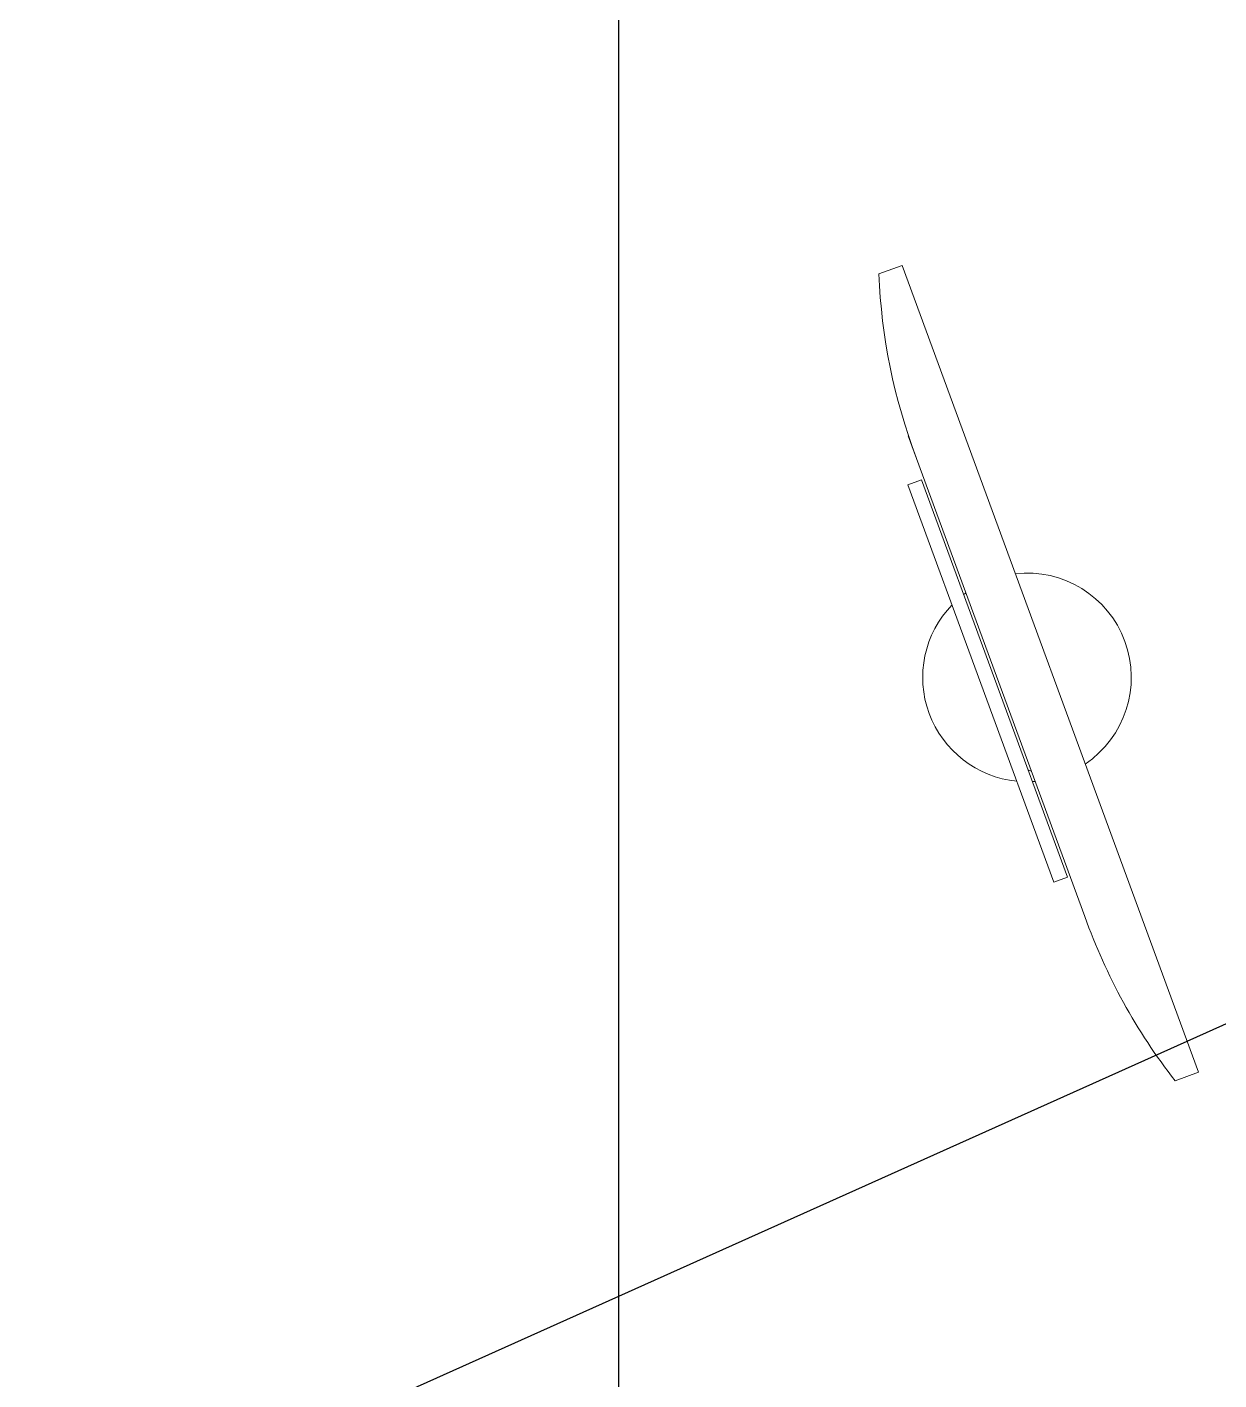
# Model space of a CAD drawing. Header units: metres. Extents: x -39 to 21688, y -24 to 9022.
# Drawn here: x 290.394 to 290.919, y 33.696 to 34.293 of the extents above; entities that cross this region are included whole.
import ezdxf

# ---------------------------------------------------------------- set-up
doc = ezdxf.new("R2010")
doc.units = ezdxf.units.M
doc.header["$MEASUREMENT"] = 0
doc.linetypes.add('CONTINUA', pattern=[0])
for name, color, linetype in [('AR-CALLES', 4, 'Continuous'), ('AR-MOBILIRIO', 1, 'Continuous'), ('AR-VENTANAS', 2, 'Continuous')]:
    doc.layers.add(name, color=color, linetype=linetype)

# ---------------------------------------------------------------- blocks, each defined once
blk = doc.blocks.new('AR-MOB. RECEPCION')
at = {"layer": 'AR-MOBILIRIO', "extrusion": (-1.60905e-07, -3.9026e-07, 1)}
blk.add_line((-0.59471, 2.83496, 0), (-0.59472, -2.85186, 0), dxfattribs=at)
at = {"layer": 'AR-MOBILIRIO', "linetype": 'CONTINUA', "lineweight": 5}
for p, q in [((-0.46978, -0.87036, 0), (-0.48, -0.87411, 0)), ((-0.33916, -1.22599, 0), (-0.46978, -0.87036, 0)), ((-0.46702, -0.94546, 0), (-0.38919, -1.15737, 0)), ((-0.34937, -1.22975, 0), (-0.33916, -1.22599, 0))]:
    blk.add_line(p, q, dxfattribs=at)
at = {"layer": 'AR-MOBILIRIO', "linetype": 'CONTINUA', "lineweight": 5, "elevation": 0}
for points in [[(-0.33916, -1.22599), (-0.46978, -0.87036), (-0.46978, -0.87036), (-0.33916, -1.22599)], [(-0.39689, -1.14005), (-0.46125, -0.96484), (-0.46716, -0.96701), (-0.40281, -1.14222)]]:
    blk.add_lwpolyline(points, close=True, dxfattribs=at)
at = {"layer": 'AR-MOBILIRIO', "linetype": 'CONTINUA', "lineweight": 5}
for centre, radius, start, end in [((-0.22244, -0.86376, 0), 0.25777, 182.30161, 200.74122), ((-0.41469, -1.05193, 0), 0.04598, 303.86347, 96.47339), ((-0.41469, -1.05193, 0), 0.04598, 125.8397, 127.47767), ((-0.41469, -1.05193, 0), 0.04598, 135.9271, 264.40975), ((-0.41469, -1.05193, 0), 0.04598, 272.85918, 274.49715), ((-0.14634, -1.07092, 0), 0.25777, 199.59563, 218.03524)]:
    blk.add_arc(centre, radius, start, end, dxfattribs=at)
blk.add_open_spline([(-0.41274, -1.09325, 0), (-0.41325, -1.09307, 0), (-0.41376, -1.0929, 0), (-0.41427, -1.09273, 0)], degree=3, dxfattribs=at)

msp = doc.modelspace()

# ---------------------------------------------------------------- linework, layer by layer
at = {"layer": 'AR-VENTANAS'}
msp.add_lwpolyline([(307.41307, 28.55818), (297.83558, 30.5776), (298.42057, 33.35202), (294.79537, 34.39552), (295.60103, 30.19711), (286.66732, 31.94503), (295.12882, 35.74003), (287.26503, 41.27145), (292.14411, 41.77599), (288.43298, 44.90572), (289.86373, 48.43442), (290.08021, 49.60585), (289.15208, 52.86278), (296.65094, 53.46709), (301.51515, 53.74548), (302.47555, 46.85281), (308.11135, 48.09534), (308.07835, 49.12488), (308.07835, 53.4344), (328.49244, 52.99691)], dxfattribs=at)

# ---------------------------------------------------------------- block references
at = {"layer": 'AR-CALLES', "rotation": 359.9998818690912}
msp.add_blockref('AR-MOB. RECEPCION', (291.24956, 35.05805, 0), dxfattribs=at)

doc.saveas('drawing.dxf')
